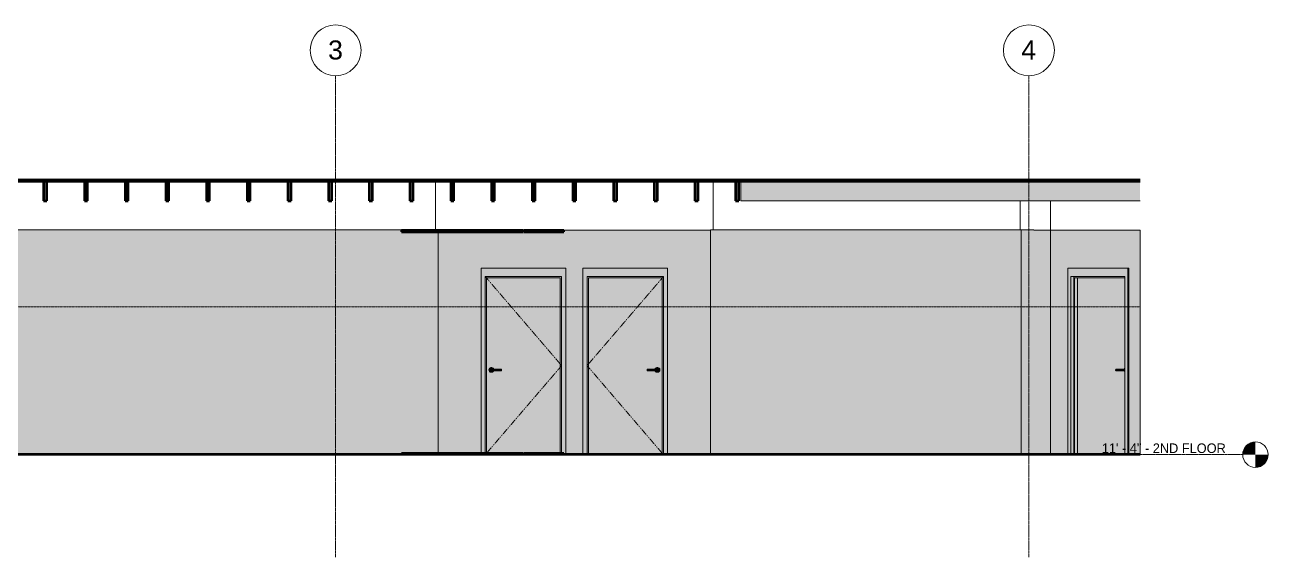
# Model space of a CAD drawing. Header units: inches. Extents: x -3547 to 1531, y 88 to 469.
# Drawn here: x -2974 to -2387, y 88 to 339 of the extents above; entities that cross this region are included whole.
import ezdxf

# ---------------------------------------------------------------- set-up
doc = ezdxf.new("R2010")
doc.units = ezdxf.units.IN
doc.header["$MEASUREMENT"] = 0
for name, pattern in [('Aligning Line 1_8_', [0.25, 0.125, -0.125]), ('Dash 1_16_', [0.125, 0.0625, -0.0625]), ('Grid Line 1_2_', [0.875, 0.5, -0.125, 0.125, -0.125])]:
    doc.linetypes.add(name, pattern=pattern)
for name, color, linetype, lineweight in [('0-1', 7, 'Continuous', 5), ('0-2', 254, 'Continuous', 5), ('0-3', 165, 'Continuous', 5), ('A-CLNG', 13, 'Continuous', 18), ('A-CLNG-1', 13, 'Continuous', 60), ('A-DOOR', 31, 'Continuous', 18), ('A-DOOR-1', 31, 'Dash 1_16_', 9), ('A-DOOR-2', 31, 'Continuous', 9), ('A-DOOR-FRAM', 31, 'Continuous', 9), ('A-DOOR-FRAM-1', 31, 'Continuous', 18), ('A-FLOR', 192, 'Continuous', 18), ('A-FLOR-1', 31, 'Continuous', 18), ('A-FLOR-2', 8, 'Continuous', 5), ('A-FLOR-3', 7, 'Continuous', 18), ('A-FLOR-4', 250, 'Continuous', 60), ('A-FLOR-5', 192, 'Continuous', 60), ('A-FLOR-LEVL', 51, 'Continuous', 9), ('A-FLOR-LEVL-1', 51, 'Grid Line 1_2_', 9), ('A-FLOR-LEVL-2', 9, 'Continuous', 9), ('A-FLOR-LEVL-3', 147, 'Continuous', 9), ('A-FLOR-MCUT-1', 7, 'Continuous', 18), ('A-FLOR-PATT-1', 253, 'Continuous', 9), ('G-ANNO-SYMB-1', 147, 'Aligning Line 1_8_', 9), ('I-WALL', 2, 'Continuous', 18), ('I-WALL-1', 2, 'Continuous', 5), ('S-BEAM', 12, 'Continuous', 9), ('S-BEAM-1', 12, 'Continuous', 60), ('S-GRID-1', 1, 'Grid Line 1_2_', 9), ('S-GRID-IDEN', 1, 'Continuous', 9), ('S-GRID-IDEN-1', 147, 'Continuous', 9)]:
    doc.layers.add(name, color=color, linetype=linetype, lineweight=lineweight)
doc.styles.add('Arial', font='arial.ttf', dxfattribs={"height": 9})
doc.styles.add('Century Gothic', font='ufonts.com_century-gothic.ttf', dxfattribs={"height": 4.5})
pattern_1 = [(0, (-3003.566, 0), (15.36, 3.84), [0.634, -10.886, 0.634, -10.886, -61.44]), (0, (-3003.566, 0), (15.36, 3.84), [-23.04, 0.634, -22.406, 0.634, -10.886, -26.88]), (0, (-3003.566, 0), (15.36, 3.84), [-57.6, 0.634, -7.046, 0.634, -18.566]), (120, (-2997.806, 1.92), (-11.005538, 11.38215), [0.634, -10.886, 0.634, -10.886, -61.44]), (120, (-2997.806, 1.92), (-11.005538, 11.38215), [-23.04, 0.634, -22.406, 0.634, -10.886, -26.88]), (120, (-2997.806, 1.92), (-11.005538, 11.38215), [-57.6, 0.634, -7.046, 0.634, -18.566]), (240, (-2995.886, 9.6), (-4.354462, -15.22215), [0.634, -10.886, 0.634, -10.886, -61.44]), (240, (-2995.886, 9.6), (-4.354462, -15.22215), [-23.04, 0.634, -22.406, 0.634, -10.886, -26.88]), (240, (-2995.886, 9.6), (-4.354462, -15.22215), [-57.6, 0.634, -7.046, 0.634, -18.566])]

# ---------------------------------------------------------------- blocks, each defined once
blk = doc.blocks.new('Level - Level Head - Circle-V11-Elevation 10 - a')
at = {"layer": 'A-FLOR-LEVL'}
h = blk.add_hatch(color=256, dxfattribs=at)
edge = h.paths.add_edge_path(flags=0)
edge.add_line((-2393.49, 136), (-2399.49, 136))
edge.add_arc((-2393.49, 136), 6, 90, 180, ccw=False)
edge.add_line((-2393.49, 142), (-2393.49, 136))
h = blk.add_hatch(color=256, dxfattribs=at)
edge = h.paths.add_edge_path(flags=0)
edge.add_line((-2393.49, 130), (-2393.49, 136))
edge.add_line((-2393.49, 136), (-2387.49, 136))
edge.add_arc((-2393.49, 136), 6, 270, 360, ccw=False)
at = {"layer": 'A-FLOR-LEVL-2'}
blk.add_circle((-2393.49, 136), 6, dxfattribs=at)
blk = doc.blocks.new('CTR - 2nd Phase_rvt-1-Elevation 10 - a')
at = {"layer": 'A-FLOR-LEVL-1'}
blk.add_line((-3547.3, 136), (-2399.49, 136), dxfattribs=at)
at = {"layer": '0-2'}
blk.add_blockref('Level - Level Head - Circle-V11-Elevation 10 - a', (0, 0), dxfattribs=at)
at = {"layer": 'A-FLOR-LEVL', "insert": (-2465.92, 141.28), "char_height": 4.5, "width": 73.629, "attachment_point": 1, "style": 'Century Gothic'}
blk.add_mtext('11\' - 4" - 2ND FLOOR', dxfattribs=at)
blk = doc.blocks.new('Level - Level Head - Circle-V12-Elevation 10 - a')
at = {"layer": 'A-FLOR-LEVL'}
h = blk.add_hatch(color=256, dxfattribs=at)
edge = h.paths.add_edge_path(flags=0)
edge.add_line((-2393.49, 136), (-2399.49, 136))
edge.add_arc((-2393.49, 136), 6, 90, 180, ccw=False)
edge.add_line((-2393.49, 142), (-2393.49, 136))
h = blk.add_hatch(color=256, dxfattribs=at)
edge = h.paths.add_edge_path(flags=0)
edge.add_line((-2393.49, 130), (-2393.49, 136))
edge.add_line((-2393.49, 136), (-2387.49, 136))
edge.add_arc((-2393.49, 136), 6, 270, 360, ccw=False)
at = {"layer": 'A-FLOR-LEVL-3'}
blk.add_circle((-2393.49, 136), 6, dxfattribs=at)
blk = doc.blocks.new('CTR - 1st Phase - Unit Layouts_rvt-1-Elevation 10 - a')
at = {"layer": 'A-FLOR-LEVL-1'}
blk.add_line((-3547.3, 136), (-2399.49, 136), dxfattribs=at)
at = {"layer": '0-3'}
blk.add_blockref('Level - Level Head - Circle-V12-Elevation 10 - a', (0, 0), dxfattribs=at)
at = {"layer": 'A-FLOR-LEVL', "insert": (-2465.92, 141.28), "char_height": 4.5, "width": 73.629, "attachment_point": 1, "style": 'Century Gothic'}
blk.add_mtext('11\' - 4" - 2ND FLOOR', dxfattribs=at)
blk = doc.blocks.new('Grid - Grid Head - Circle-50561-Elevation 10 - a')
at = {"layer": 'S-GRID-IDEN-1'}
for start, end in [(0, 180), (180, 360)]:
    blk.add_arc((-3481.32, 326.8), 12, start, end, dxfattribs=at)
blk = doc.blocks.new('CTR - 1st Phase - Shell_rvt-1-Elevation 10 - a')
at = {"layer": 'A-FLOR-1'}
blk.add_hatch(color=256, dxfattribs=at).paths.add_polyline_path([(-2456.07, 265), (-2447.86, 265), (-2447.86, 265.75), (-3498.93, 265.75), (-3498.92, 265), (-2464.28, 265)], flags=0)
at = {"layer": 'A-FLOR-2'}
blk.add_hatch(color=256, dxfattribs=at).paths.add_polyline_path([(-3244.38, 265.75), (-2447.86, 265.75), (-2447.86, 266), (-3498.93, 266), (-3498.92, 265.75), (-3251.95, 265.75)], flags=0)
at = {"layer": 'A-FLOR-PATT-1'}
h = blk.add_hatch(dxfattribs=at)
h.set_pattern_fill('FP_1', color=256, style=0, pattern_type=2)
h.set_pattern_definition(pattern_1)
h.paths.add_polyline_path([(-2965.18, 266), (-2447.86, 266), (-2447.86, 266.44), (-3498.93, 266.44), (-3498.93, 266), (-2973.4, 266)], flags=0)
h = blk.add_hatch(dxfattribs=at)
h.set_pattern_fill('FP_1', color=256, style=0, pattern_type=2)
h.set_pattern_definition(pattern_1)
h.paths.add_polyline_path([(-2907.7, 135.98), (-2447.86, 135.98), (-2447.86, 136), (-3498.93, 136), (-3498.93, 135.98), (-2973.4, 135.98)], flags=0)
at = {"layer": 'A-FLOR-3'}
for p, q in [((-2780.17, 265), (-2780.17, 242)), ((-2649.27, 265), (-2649.27, 242)), ((-2504.49, 255.75), (-2504.49, 242)), ((-2490.13, 255.75), (-2490.13, 241.87))]:
    blk.add_line(p, q, dxfattribs=at)
at = {"layer": 'A-FLOR-4'}
for p, q in [((-3498.93, 265), (-2447.86, 265)), ((-2447.86, 136), (-3498.93, 136))]:
    blk.add_line(p, q, dxfattribs=at)
at = {"layer": 'A-FLOR-LEVL-1'}
blk.add_line((-3547.3, 136), (-2399.49, 136), dxfattribs=at)
at = {"layer": 'A-FLOR-MCUT-1'}
for p, q in [((-2447.86, 266), (-3498.93, 266)), ((-2447.86, 265.75), (-3498.93, 265.75))]:
    blk.add_line(p, q, dxfattribs=at)
at = {"layer": 'G-ANNO-SYMB-1'}
blk.add_line((-2447.86, 205.76), (-3498.93, 205.76), dxfattribs=at)
at = {"layer": 'S-GRID-1'}
for p, q in [((-2827.32, 87.62), (-2827.32, 314.8)), ((-2500.32, 87.62), (-2500.32, 314.8))]:
    blk.add_line(p, q, dxfattribs=at)
at = {"layer": '0-3'}
for name, p in [('Grid - Grid Head - Circle-50561-Elevation 10 - a', (654, 0)), ('Grid - Grid Head - Circle-50561-Elevation 10 - a', (981, 0)), ('Level - Level Head - Circle-V12-Elevation 10 - a', (0, 0))]:
    blk.add_blockref(name, p, dxfattribs=at)
at = {"layer": 'A-FLOR-LEVL', "insert": (-2465.92, 141.28), "char_height": 4.5, "width": 73.629, "attachment_point": 1, "style": 'Century Gothic'}
blk.add_mtext('11\' - 4" - 2ND FLOOR', dxfattribs=at)
at = {"layer": 'S-GRID-IDEN', "char_height": 9, "width": 8.484, "attachment_point": 1, "style": 'Arial'}
for s, insert in [('3', (-2830.89, 331.45)), ('4', (-2503.89, 331.45))]:
    blk.add_mtext(s, dxfattribs=dict(at, insert=insert))
blk = doc.blocks.new('CTR - 1st Phase -Stairs _ Elevators_rvt-1-Elevation 10 - a')
at = {"layer": 'A-FLOR-LEVL-1'}
blk.add_line((-3547.3, 136), (-2399.49, 136), dxfattribs=at)
at = {"layer": '0-3'}
blk.add_blockref('Level - Level Head - Circle-V12-Elevation 10 - a', (0, 0), dxfattribs=at)
at = {"layer": 'A-FLOR-LEVL', "insert": (-2465.92, 141.28), "char_height": 4.5, "width": 73.629, "attachment_point": 1, "style": 'Century Gothic'}
blk.add_mtext('11\' - 4" - 2ND FLOOR', dxfattribs=at)
blk = doc.blocks.new('HOLLOW METAL - UNIT DOOR-1758958-Elevation 10 - a')
at = {"layer": 'A-DOOR'}
h = blk.add_hatch(color=256, dxfattribs=at)
h.paths.add_polyline_path([(-2708.1, 136), (-2673.35, 136), (-2673.35, 219.37), (-2708.1, 219.37), (-2708.1, 168.59)], flags=0)
h.paths.add_polyline_path([(-2675.58, 174.82), (-2675.88, 174.86), (-2676.17, 174.98), (-2676.41, 175.16), (-2676.6, 175.41), (-2676.68, 175.61), (-2680.4, 175.62), (-2680.4, 176.39), (-2676.68, 176.39), (-2676.6, 176.59), (-2676.41, 176.84), (-2676.17, 177.02), (-2675.88, 177.14), (-2675.58, 177.18), (-2675.27, 177.14), (-2674.99, 177.02), (-2674.74, 176.84), (-2674.56, 176.59), (-2674.44, 176.31), (-2674.4, 176), (-2674.44, 175.69), (-2674.56, 175.41), (-2674.74, 175.16), (-2674.99, 174.98), (-2675.27, 174.86)], flags=0)
for points in [[(-2680.4, 176), (-2676.27, 176), (-2676.27, 176.39), (-2680.4, 176.38), (-2680.4, 176.1)], [(-2676.76, 175.61), (-2676.27, 175.62), (-2676.27, 176), (-2680.4, 176), (-2680.4, 175.61), (-2676.76, 175.61)], [(-2675.58, 174.82), (-2675.27, 174.86), (-2674.99, 174.98), (-2674.7, 175.22), (-2674.56, 175.41), (-2674.44, 175.69), (-2674.4, 176), (-2674.44, 176.31), (-2674.56, 176.59), (-2674.74, 176.84), (-2674.99, 177.02), (-2675.27, 177.14), (-2675.58, 177.18), (-2675.88, 177.14), (-2676.17, 177.02), (-2676.41, 176.84), (-2676.6, 176.59), (-2676.67, 176.39), (-2675.66, 176.38), (-2675.68, 176.39), (-2675.51, 176.35), (-2675.42, 176.29), (-2675.37, 176.25), (-2675.31, 176.13), (-2675.3, 176.1), (-2675.28, 176), (-2675.33, 175.83), (-2675.38, 175.75), (-2675.42, 175.71), (-2675.52, 175.64), (-2675.61, 175.62), (-2675.78, 175.61), (-2675.85, 175.62), (-2676.68, 175.61), (-2676.6, 175.41), (-2676.41, 175.16), (-2676.17, 174.98), (-2675.88, 174.86), (-2675.73, 174.84)], [(-2675.51, 176), (-2675.28, 176), (-2675.31, 176.14), (-2675.38, 176.25), (-2675.46, 176.33), (-2675.52, 176.36), (-2675.59, 176.38), (-2675.77, 176.38), (-2675.9, 176.38), (-2676.27, 176.38), (-2676.27, 176), (-2675.52, 176)]]:
    blk.add_hatch(color=256, dxfattribs=at).paths.add_polyline_path(points, flags=0)
h = blk.add_hatch(color=256, dxfattribs=at)
h.paths.add_polyline_path([(-2675.4, 175.72), (-2675.31, 175.88), (-2675.3, 175.9), (-2675.3, 176), (-2675.33, 176), (-2675.39, 175.75)], flags=0)
h.paths.add_polyline_path([(-2676.27, 175.61), (-2676.23, 175.62), (-2675.57, 175.62), (-2675.42, 175.71), (-2675.4, 175.75), (-2675.33, 176), (-2676.27, 176), (-2676.27, 175.62)], flags=0)
at = {"layer": 'A-DOOR-FRAM-1'}
for points in [[(-2710.72, 136), (-2708.72, 136), (-2708.72, 220), (-2672.72, 220), (-2672.72, 136), (-2670.72, 136), (-2670.72, 224), (-2710.72, 224), (-2710.72, 136.89)], [(-2708.72, 136), (-2708.1, 136), (-2708.1, 219.37), (-2673.35, 219.37), (-2673.35, 136), (-2672.72, 136), (-2672.72, 220), (-2708.72, 220), (-2708.72, 168.59)]]:
    blk.add_hatch(color=256, dxfattribs=at).paths.add_polyline_path(points, flags=0)
at = {"layer": 'A-DOOR-1'}
for p, q in [((-2672.72, 220), (-2708.72, 178)), ((-2708.72, 178), (-2672.72, 136))]:
    blk.add_line(p, q, dxfattribs=at)
at = {"layer": 'A-DOOR-2'}
for p, q in [((-2676.27, 176.39), (-2680.4, 176.39)), ((-2680.4, 176), (-2680.4, 176.39)), ((-2680.4, 175.61), (-2680.4, 176)), ((-2680.4, 175.61), (-2676.27, 175.61))]:
    blk.add_line(p, q, dxfattribs=at)
at = {"layer": 'A-DOOR-2', "flags": 128}
for points in [[(-2675.68, 176.39), (-2675.83, 176.39), (-2676.22, 176.39), (-2676.27, 176.39)], [(-2676.27, 175.61), (-2675.87, 175.61), (-2675.68, 175.61), (-2675.68, 175.61)]]:
    blk.add_lwpolyline(points, dxfattribs=at)
at = {"layer": 'A-DOOR-2'}
for start, end in [(0, 160.36566), (199.56325, 0)]:
    blk.add_arc((-2675.58, 176), 1.18, start, end, dxfattribs=at)
at = {"layer": 'A-DOOR-FRAM'}
for p, q in [((-2710.72, 136), (-2710.72, 224)), ((-2670.72, 224), (-2710.72, 224)), ((-2670.72, 136), (-2670.72, 224)), ((-2708.72, 136), (-2708.72, 220)), ((-2708.72, 220), (-2672.72, 220)), ((-2708.1, 136), (-2708.1, 219.37)), ((-2708.1, 219.37), (-2673.35, 219.37)), ((-2673.35, 219.37), (-2673.35, 136)), ((-2672.72, 220), (-2672.72, 136))]:
    blk.add_line(p, q, dxfattribs=at)
blk = doc.blocks.new('HOLLOW METAL - UNIT DOOR-1759144-Elevation 10 - a')
at = {"layer": 'A-DOOR'}
h = blk.add_hatch(color=256, dxfattribs=at)
h.paths.add_polyline_path([(-2738.88, 136), (-2738.63, 136), (-2738.63, 136.5), (-2721.35, 136.5), (-2721.35, 219.38), (-2756.1, 219.38), (-2756.1, 136.5), (-2738.88, 136.5)], flags=0)
h.paths.add_polyline_path([(-2753.87, 174.82), (-2754.17, 174.86), (-2754.46, 174.98), (-2754.7, 175.16), (-2754.89, 175.41), (-2755.01, 175.69), (-2755.05, 176), (-2755.01, 176.31), (-2754.89, 176.59), (-2754.7, 176.84), (-2754.46, 177.02), (-2754.17, 177.14), (-2753.87, 177.18), (-2753.56, 177.14), (-2753.28, 177.02), (-2753.03, 176.84), (-2752.85, 176.59), (-2752.76, 176.39), (-2749.05, 176.38), (-2749.05, 175.61), (-2752.76, 175.61), (-2752.85, 175.41), (-2753.03, 175.16), (-2753.28, 174.98), (-2753.56, 174.86), (-2753.74, 174.84)], flags=0)
h = blk.add_hatch(color=256, dxfattribs=at)
h.paths.add_polyline_path([(-2754.05, 175.72), (-2754.14, 175.87), (-2754.15, 175.9), (-2754.16, 176), (-2754.13, 176.14), (-2754.07, 176.25), (-2754.06, 176.25), (-2754.11, 175.99), (-2754.06, 175.75)], flags=0)
h.paths.add_polyline_path([(-2753.87, 174.82), (-2753.56, 174.86), (-2753.28, 174.98), (-2753.03, 175.16), (-2752.85, 175.41), (-2752.76, 175.61), (-2753.88, 175.62), (-2754.03, 175.71), (-2754.05, 175.75), (-2754.11, 176.01), (-2754.03, 176.29), (-2753.93, 176.36), (-2753.86, 176.38), (-2753.68, 176.38), (-2753.58, 176.38), (-2752.76, 176.39), (-2752.85, 176.59), (-2753.03, 176.84), (-2753.28, 177.02), (-2753.56, 177.14), (-2753.87, 177.18), (-2754.17, 177.14), (-2754.46, 177.02), (-2754.7, 176.84), (-2754.89, 176.59), (-2755.01, 176.31), (-2755.05, 176), (-2755.01, 175.69), (-2754.89, 175.41), (-2754.7, 175.16), (-2754.46, 174.98), (-2754.17, 174.86)], flags=0)
for points in [[(-2753.18, 175.61), (-2753.18, 176), (-2754.16, 176), (-2754.12, 175.83), (-2754.07, 175.75), (-2754.03, 175.71), (-2753.92, 175.64), (-2753.84, 175.62), (-2753.67, 175.61), (-2753.6, 175.62), (-2753.21, 175.62)], [(-2751.69, 176), (-2749.05, 176), (-2749.05, 176.39), (-2753.18, 176.38), (-2753.18, 176), (-2752.69, 176)], [(-2752.69, 175.61), (-2749.05, 175.62), (-2749.05, 176), (-2753.18, 176), (-2753.18, 175.61), (-2752.7, 175.61)]]:
    blk.add_hatch(color=256, dxfattribs=at).paths.add_polyline_path(points, flags=0)
h = blk.add_hatch(color=256, dxfattribs=at)
h.paths.add_polyline_path([(-2754.05, 176.28), (-2754.14, 176.13), (-2754.15, 176.1), (-2754.15, 176), (-2754.11, 176), (-2754.06, 176.25)], flags=0)
h.paths.add_polyline_path([(-2753.87, 176), (-2753.18, 176), (-2753.18, 176.39), (-2753.21, 176.38), (-2753.79, 176.38), (-2753.77, 176.39), (-2753.94, 176.35), (-2754.03, 176.29), (-2754.05, 176.25), (-2754.11, 176), (-2753.88, 176)], flags=0)
at = {"layer": 'A-DOOR-FRAM-1'}
for points in [[(-2719.68, 136), (-2718.72, 136), (-2718.72, 224), (-2758.72, 224), (-2758.71, 136.5), (-2756.72, 136.5), (-2756.72, 220), (-2720.72, 220), (-2720.72, 136.5), (-2719.68, 136.5)], [(-2756.1, 136.5), (-2756.1, 219.38), (-2721.35, 219.38), (-2721.35, 136.5), (-2720.72, 136.5), (-2720.72, 220), (-2756.72, 220), (-2756.72, 136.5)]]:
    blk.add_hatch(color=256, dxfattribs=at).paths.add_polyline_path(points, flags=0)
at = {"layer": 'A-DOOR-1'}
for p, q in [((-2756.72, 220), (-2720.72, 178)), ((-2720.72, 178), (-2756.3, 136.5))]:
    blk.add_line(p, q, dxfattribs=at)
at = {"layer": 'A-DOOR-2'}
for p, q in [((-2749.05, 176.39), (-2753.18, 176.39)), ((-2749.05, 176.39), (-2749.05, 176)), ((-2749.05, 176), (-2749.05, 175.61)), ((-2753.18, 175.61), (-2749.05, 175.61))]:
    blk.add_line(p, q, dxfattribs=at)
at = {"layer": 'A-DOOR-2', "flags": 128}
for points in [[(-2753.18, 176.39), (-2753.58, 176.39), (-2753.77, 176.39), (-2753.77, 176.39)], [(-2753.77, 175.61), (-2753.62, 175.61), (-2753.23, 175.61), (-2753.18, 175.61)]]:
    blk.add_lwpolyline(points, dxfattribs=at)
at = {"layer": 'A-DOOR-2'}
for start, end in [(19.63434, 180), (180, 340.43675)]:
    blk.add_arc((-2753.87, 176), 1.18, start, end, dxfattribs=at)
at = {"layer": 'A-DOOR-FRAM'}
for p, q in [((-2718.72, 224), (-2758.72, 224)), ((-2758.72, 224), (-2758.72, 136.5)), ((-2718.72, 224), (-2718.72, 136)), ((-2756.72, 220), (-2720.72, 220)), ((-2756.72, 136.5), (-2756.72, 220)), ((-2756.1, 219.38), (-2721.35, 219.38)), ((-2756.1, 136.5), (-2756.1, 219.38)), ((-2721.35, 219.38), (-2721.35, 136.5)), ((-2720.72, 220), (-2720.72, 136.5))]:
    blk.add_line(p, q, dxfattribs=at)
blk = doc.blocks.new('HOLLOW METAL - UNIT DOOR-V1-Elevation 10 - a')
at = {"layer": 'A-DOOR'}
for points in [[(-2477.44, 136), (-2455.12, 136), (-2455.13, 175.16), (-2455.26, 175.41), (-2455.33, 175.61), (-2459.27, 175.62), (-2459.34, 175.66), (-2459.4, 175.72), (-2459.47, 175.9), (-2459.47, 176.1), (-2459.4, 176.28), (-2459.34, 176.34), (-2459.27, 176.38), (-2459.2, 176.39), (-2455.32, 176.39), (-2455.26, 176.59), (-2455.12, 176.84), (-2455.12, 219.38), (-2477.44, 219.38), (-2477.44, 137)], [(-2456.35, 175.61), (-2456.35, 175.62), (-2456.42, 175.66), (-2456.47, 175.72), (-2456.55, 175.9), (-2456.55, 176), (-2459.48, 176), (-2459.44, 175.8), (-2459.34, 175.66), (-2459.27, 175.62), (-2459.2, 175.61), (-2456.36, 175.61)], [(-2456.55, 176), (-2456.52, 176.2), (-2456.42, 176.34), (-2456.35, 176.38), (-2456.35, 176.39), (-2459.27, 176.38), (-2459.34, 176.34), (-2459.4, 176.28), (-2459.47, 176.1), (-2459.47, 176), (-2457.1, 176)], [(-2456.47, 176), (-2455.16, 176), (-2455.2, 176.2), (-2455.3, 176.34), (-2455.41, 176.39), (-2455.54, 176.39), (-2456.35, 176.38), (-2456.45, 176.3), (-2456.47, 176.28), (-2456.55, 176.1), (-2456.55, 176), (-2456.47, 176)], [(-2456.28, 175.61), (-2456.2, 175.62), (-2455.54, 175.62), (-2455.31, 175.66), (-2455.28, 175.68), (-2455.23, 175.75), (-2455.17, 175.9), (-2455.17, 176), (-2456.55, 176), (-2456.52, 175.8), (-2456.42, 175.66), (-2456.35, 175.62)], [(-2455.39, 175.61), (-2455.12, 175.62), (-2455.12, 176), (-2455.16, 176), (-2455.2, 175.8), (-2455.3, 175.66), (-2455.39, 175.62), (-2455.44, 175.61)], [(-2455.12, 176), (-2455.12, 176.39), (-2455.37, 176.38), (-2455.28, 176.32), (-2455.23, 176.26), (-2455.17, 176.1), (-2455.16, 176)]]:
    blk.add_hatch(color=256, dxfattribs=at).paths.add_polyline_path(points, flags=0)
h = blk.add_hatch(color=256, dxfattribs=at)
h.paths.add_polyline_path([(-2455.12, 175.16), (-2455.12, 175.61), (-2455.32, 175.61), (-2455.24, 175.38), (-2455.13, 175.16)], flags=0)
h.paths.add_polyline_path([(-2455.31, 176.39), (-2455.12, 176.39), (-2455.13, 176.84), (-2455.26, 176.59), (-2455.31, 176.39)], flags=0)
at = {"layer": 'A-DOOR-FRAM-1'}
for points in [[(-2481.46, 136), (-2480.58, 136), (-2480.58, 220), (-2455.12, 220), (-2455.12, 136), (-2453.71, 136), (-2453.71, 224), (-2481.99, 224), (-2481.99, 136)], [(-2453.71, 136), (-2453.18, 136), (-2453.18, 224), (-2453.71, 224), (-2453.71, 137)], [(-2479.21, 136), (-2479.21, 220), (-2480.58, 220), (-2480.58, 136)], [(-2479.21, 136), (-2478.77, 136), (-2478.77, 219.38), (-2455.12, 219.38), (-2455.12, 220), (-2479.21, 220), (-2479.21, 136.56)], [(-2477.44, 136), (-2477.44, 219.38), (-2478.77, 219.38), (-2478.77, 136), (-2477.75, 136)]]:
    blk.add_hatch(color=256, dxfattribs=at).paths.add_polyline_path(points, flags=0)
at = {"layer": 'A-DOOR-2'}
for p, q in [((-2456.28, 176.39), (-2459.2, 176.39)), ((-2455.12, 176.39), (-2455.44, 176.39)), ((-2459.2, 175.61), (-2456.28, 175.61)), ((-2455.44, 175.61), (-2455.12, 175.61))]:
    blk.add_line(p, q, dxfattribs=at)
at = {"layer": 'A-DOOR-2', "flags": 128}
for points in [[(-2455.44, 176.39), (-2455.83, 176.39), (-2456.24, 176.39), (-2456.28, 176.39)], [(-2456.28, 175.61), (-2455.88, 175.61), (-2455.48, 175.61), (-2455.44, 175.61)]]:
    blk.add_lwpolyline(points, dxfattribs=at)
at = {"layer": 'A-DOOR-2'}
for centre, major_axis, start_param, end_param in [((-2459.2, 176), (0, 0.394), 0, 1.570796), ((-2459.2, 176), (0, 0.394), 1.570796, 3.141593), ((-2454.54, 176), (0, 1.18), 0.785398, 1.228112), ((-2454.54, 176), (0, 1.18), 1.911805, 2.356194)]:
    blk.add_ellipse(centre, major_axis=major_axis, ratio=0.707107, start_param=start_param, end_param=end_param, dxfattribs=at)
at = {"layer": 'A-DOOR-FRAM'}
for p, q in [((-2481.99, 136), (-2481.99, 224)), ((-2453.71, 224), (-2481.99, 224)), ((-2453.18, 224), (-2453.71, 224)), ((-2453.71, 136), (-2453.71, 224)), ((-2480.58, 136), (-2480.58, 220)), ((-2480.58, 220), (-2455.12, 220)), ((-2479.21, 136), (-2479.21, 220)), ((-2478.77, 136), (-2478.77, 219.38)), ((-2478.77, 219.38), (-2455.12, 219.38)), ((-2477.44, 136), (-2477.44, 219.38)), ((-2455.12, 220), (-2455.12, 136))]:
    blk.add_line(p, q, dxfattribs=at)
blk = doc.blocks.new('Dimension Lumber - 2x10-2055078-Elevation 10 - a')
at = {"layer": 'S-BEAM'}
blk.add_hatch(color=256, dxfattribs=at).paths.add_polyline_path([(-3021.16, 255.75), (-3021.16, 265), (-3022.66, 265), (-3022.66, 255.75)], flags=0)
at = {"layer": 'S-BEAM-1'}
for p, q in [((-3021.16, 265), (-3022.66, 265)), ((-3022.66, 265), (-3022.66, 255.75)), ((-3021.16, 255.75), (-3021.16, 265)), ((-3022.66, 255.75), (-3021.16, 255.75))]:
    blk.add_line(p, q, dxfattribs=at)
blk = doc.blocks.new('Dimension Lumber - 2x10-V2-Elevation 10 - a')
at = {"layer": 'S-BEAM'}
blk.add_hatch(color=256, dxfattribs=at).paths.add_polyline_path([(-3195.11, 255.75), (-3193.95, 255.75), (-3193.95, 265), (-3195.45, 265), (-3195.45, 255.75)], flags=0)
at = {"layer": 'S-BEAM-1'}
for p, q in [((-3193.95, 265), (-3195.45, 265)), ((-3195.45, 265), (-3195.45, 255.75)), ((-3193.95, 255.75), (-3193.95, 265)), ((-3195.45, 255.75), (-3193.95, 255.75))]:
    blk.add_line(p, q, dxfattribs=at)
blk = doc.blocks.new('Dimension Lumber - 2x10-2055079-Elevation 10 - a')
at = {"layer": 'S-BEAM'}
blk.add_hatch(color=256, dxfattribs=at).paths.add_polyline_path([(-3080.15, 255.75), (-3078.76, 255.75), (-3078.76, 265), (-3080.26, 265), (-3080.26, 255.75)], flags=0)
at = {"layer": 'S-BEAM-1'}
for p, q in [((-3078.76, 265), (-3080.26, 265)), ((-3080.26, 265), (-3080.26, 255.75)), ((-3078.76, 255.75), (-3078.76, 265)), ((-3080.26, 255.75), (-3078.76, 255.75))]:
    blk.add_line(p, q, dxfattribs=at)
blk = doc.blocks.new('Dimension Lumber - 2x10-2055077-Elevation 10 - a')
at = {"layer": 'S-BEAM'}
blk.add_hatch(color=256, dxfattribs=at).paths.add_polyline_path([(-3251.56, 255.75), (-3251.55, 255.75), (-3251.55, 265), (-3253.05, 265), (-3253.05, 255.75), (-3252.59, 255.75)], flags=0)
at = {"layer": 'S-BEAM-1'}
for p, q in [((-3251.55, 265), (-3253.05, 265)), ((-3253.05, 265), (-3253.05, 255.75)), ((-3251.55, 255.75), (-3251.55, 265)), ((-3253.05, 255.75), (-3251.55, 255.75))]:
    blk.add_line(p, q, dxfattribs=at)
blk = doc.blocks.new('Dimension Lumber - 2x10-2055076-Elevation 10 - a')
at = {"layer": 'S-BEAM'}
blk.add_hatch(color=256, dxfattribs=at).paths.add_polyline_path([(-3385.94, 255.75), (-3385.94, 265), (-3387.44, 265), (-3387.44, 255.75), (-3386.02, 255.75)], flags=0)
at = {"layer": 'S-BEAM-1'}
for p, q in [((-3385.94, 265), (-3387.44, 265)), ((-3387.44, 265), (-3387.44, 255.75)), ((-3385.94, 255.75), (-3385.94, 265)), ((-3387.44, 255.75), (-3385.94, 255.75))]:
    blk.add_line(p, q, dxfattribs=at)
blk = doc.blocks.new('Dimension Lumber - 2x10-2069433-Elevation 10 - a')
at = {"layer": 'S-BEAM'}
blk.add_hatch(color=256, dxfattribs=at).paths.add_polyline_path([(-2636.17, 255.75), (-2447.86, 255.75), (-2447.86, 265), (-2636.17, 265), (-2636.17, 256.24)], flags=0)
for p, q in [((-2636.17, 255.75), (-2636.17, 265)), ((-2447.86, 255.75), (-2636.17, 255.75))]:
    blk.add_line(p, q, dxfattribs=at)
blk = doc.blocks.new('Level - Level Head - Circle-50818-Elevation 10 - a')
at = {"layer": 'A-FLOR-LEVL'}
h = blk.add_hatch(color=256, dxfattribs=at)
edge = h.paths.add_edge_path(flags=0)
edge.add_line((-2393.49, 136), (-2399.49, 136))
edge.add_arc((-2393.49, 136), 6, 90, 180, ccw=False)
edge.add_line((-2393.49, 142), (-2393.49, 136))
h = blk.add_hatch(color=256, dxfattribs=at)
edge = h.paths.add_edge_path(flags=0)
edge.add_line((-2393.49, 130), (-2393.49, 136))
edge.add_line((-2393.49, 136), (-2387.49, 136))
edge.add_arc((-2393.49, 136), 6, 270, 360, ccw=False)
blk.add_circle((-2393.49, 136), 6, dxfattribs=at)

msp = doc.modelspace()

# ---------------------------------------------------------------- hatches: boundary and pattern name
at = {"layer": 'A-CLNG'}
h = msp.add_hatch(color=256, dxfattribs=at)
h.paths.add_polyline_path([(-2796.23, 241.07), (-2777.28, 241.07), (-2777.28, 241.82), (-2796.23, 241.82)], flags=0)
h.paths.add_polyline_path([(-2719.68, 241.07), (-2719.68, 241.82), (-2738.63, 241.82), (-2738.63, 241.07), (-2727.05, 241.07)], flags=0)
h.paths.add_polyline_path([(-2777.03, 241.07), (-2738.88, 241.07), (-2738.88, 241.82), (-2777.03, 241.82), (-2777.03, 241.31)], flags=0)
at = {"layer": 'A-FLOR'}
h = msp.add_hatch(color=256, dxfattribs=at)
h.paths.add_polyline_path([(-2756.1, 136), (-2738.88, 136), (-2738.88, 136.5), (-2777.03, 136.5), (-2777.03, 136), (-2756.72, 136)], flags=0)
h.paths.add_polyline_path([(-2720.72, 136), (-2719.68, 136), (-2719.68, 136.5), (-2738.63, 136.5), (-2738.63, 136), (-2721.35, 136)], flags=0)
h.paths.add_polyline_path([(-2796.23, 136), (-2777.28, 136), (-2777.28, 136.5), (-2796.23, 136.5)], flags=0)
at = {"layer": 'I-WALL'}
for points in [[(-3007.91, 136), (-2796.23, 136), (-2796.23, 136.5), (-2778.92, 136.5), (-2778.92, 241.07), (-2796.23, 241.07), (-2796.23, 241.82), (-2778.92, 241.82), (-2778.92, 242), (-3018.92, 242), (-3018.92, 241.87), (-3007.91, 241.87), (-3007.91, 136.5)], [(-2579.24, 136), (-2503.97, 136), (-2503.97, 242), (-2650.52, 242), (-2650.52, 136), (-2644.94, 136)], [(-2497.97, 136), (-2490.13, 136), (-2490.13, 241.87), (-2497.97, 241.87), (-2497.97, 136.59)]]:
    msp.add_hatch(color=256, dxfattribs=at).paths.add_polyline_path(points, flags=0)
h = msp.add_hatch(color=256, dxfattribs=at)
h.paths.add_polyline_path([(-2650.52, 136), (-2650.52, 241.87), (-2778.92, 241.87), (-2778.92, 241.82), (-2777.28, 241.82), (-2777.28, 241.07), (-2778.92, 241.07), (-2778.92, 136.5), (-2777.28, 136.5), (-2777.28, 136), (-2777.03, 136), (-2777.03, 136.5), (-2758.72, 136.5), (-2758.72, 224), (-2718.72, 224), (-2718.72, 136), (-2710.72, 136), (-2710.72, 224), (-2670.72, 224), (-2670.72, 136)], flags=0)
h.paths.add_polyline_path([(-2743.47, 241.07), (-2777.03, 241.07), (-2777.03, 241.82), (-2738.88, 241.82), (-2738.88, 241.07)], flags=0)
h.paths.add_polyline_path([(-2727.05, 241.07), (-2738.63, 241.07), (-2738.63, 241.82), (-2719.68, 241.82), (-2719.68, 241.07)], flags=0)
at = {"layer": 'I-WALL-1'}
for points in [[(-2497.97, 136), (-2497.97, 242), (-2503.97, 242), (-2503.97, 136)], [(-2484.14, 136), (-2481.99, 136), (-2481.99, 224), (-2453.18, 224), (-2453.18, 136), (-2447.87, 136), (-2447.87, 241.87), (-2490.13, 241.87), (-2490.13, 136)]]:
    msp.add_hatch(color=256, dxfattribs=at).paths.add_polyline_path(points, flags=0)

# ---------------------------------------------------------------- linework, layer by layer
at = {"layer": 'A-CLNG-1'}
for p, q in [((-2777.28, 241.82), (-2796.23, 241.82)), ((-2796.23, 241.82), (-2796.23, 241.07)), ((-2796.23, 241.07), (-2777.28, 241.07)), ((-2777.28, 241.07), (-2777.28, 241.82)), ((-2738.88, 241.82), (-2777.03, 241.82)), ((-2777.03, 241.82), (-2777.03, 241.07)), ((-2777.03, 241.07), (-2738.88, 241.07)), ((-2738.88, 241.07), (-2738.88, 241.82)), ((-2719.68, 241.82), (-2738.63, 241.82)), ((-2738.63, 241.82), (-2738.63, 241.07)), ((-2738.63, 241.07), (-2719.68, 241.07)), ((-2719.68, 241.07), (-2719.68, 241.82))]:
    msp.add_line(p, q, dxfattribs=at)
at = {"layer": 'A-FLOR-5'}
for p, q in [((-2777.28, 136.5), (-2796.23, 136.5)), ((-2796.23, 136.5), (-2796.23, 135.98)), ((-2777.28, 135.98), (-2777.28, 136.5)), ((-2738.88, 136.5), (-2777.03, 136.5)), ((-2777.03, 136.5), (-2777.03, 135.98)), ((-2738.88, 135.98), (-2738.88, 136.5)), ((-2719.68, 136.5), (-2738.63, 136.5)), ((-2738.63, 136.5), (-2738.63, 135.98)), ((-2719.68, 135.98), (-2719.68, 136.5))]:
    msp.add_line(p, q, dxfattribs=at)
at = {"layer": 'A-FLOR-LEVL-1'}
msp.add_line((-3547.3, 136), (-2399.49, 136), dxfattribs=at)
at = {"layer": 'I-WALL'}
for p, q in [((-2778.92, 242), (-3018.92, 242)), ((-2778.92, 241.82), (-2778.92, 242)), ((-2650.52, 241.87), (-2778.92, 241.87)), ((-2778.92, 136.5), (-2778.92, 241.07)), ((-2497.97, 242), (-2650.52, 242)), ((-2650.52, 242), (-2650.52, 136)), ((-2503.97, 136), (-2503.97, 242)), ((-2497.97, 242), (-2497.97, 241.87)), ((-2447.86, 241.87), (-2497.97, 241.87)), ((-2490.13, 136), (-2490.13, 241.87)), ((-2447.87, 241.87), (-2447.87, 136)), ((-2453.18, 224), (-2453.18, 136)), ((-2447.87, 136), (-2447.86, 136))]:
    msp.add_line(p, q, dxfattribs=at)

# ---------------------------------------------------------------- block references
at = {"layer": '0-1'}
for name in ['CTR - 1st Phase - Shell_rvt-1-Elevation 10 - a', 'CTR - 2nd Phase_rvt-1-Elevation 10 - a', 'CTR - 1st Phase - Unit Layouts_rvt-1-Elevation 10 - a', 'CTR - 1st Phase -Stairs _ Elevators_rvt-1-Elevation 10 - a']:
    msp.add_blockref(name, (0, 0), dxfattribs=at)
at = {"layer": 'A-DOOR'}
for name in ['HOLLOW METAL - UNIT DOOR-1759144-Elevation 10 - a', 'HOLLOW METAL - UNIT DOOR-1758958-Elevation 10 - a', 'HOLLOW METAL - UNIT DOOR-V1-Elevation 10 - a']:
    msp.add_blockref(name, (0, 0), dxfattribs=at)
at = {"layer": 'A-FLOR-LEVL'}
msp.add_blockref('Level - Level Head - Circle-50818-Elevation 10 - a', (0, 0), dxfattribs=at)
at = {"layer": 'S-BEAM'}
for name, p in [('Dimension Lumber - 2x10-2055078-Elevation 10 - a', (57.6, 0)), ('Dimension Lumber - 2x10-2055078-Elevation 10 - a', (76.8, 0)), ('Dimension Lumber - 2x10-2055078-Elevation 10 - a', (96, 0)), ('Dimension Lumber - 2x10-2055078-Elevation 10 - a', (115.2, 0)), ('Dimension Lumber - 2x10-2055078-Elevation 10 - a', (134.39, 0)), ('Dimension Lumber - 2x10-2055078-Elevation 10 - a', (153.59, 0)), ('Dimension Lumber - 2x10-2055078-Elevation 10 - a', (172.79, 0)), ('Dimension Lumber - 2x10-2055078-Elevation 10 - a', (191.99, 0)), ('Dimension Lumber - 2x10-2055078-Elevation 10 - a', (211.19, 0)), ('Dimension Lumber - 2x10-V2-Elevation 10 - a', (403.18, 0)), ('Dimension Lumber - 2x10-2055079-Elevation 10 - a', (307.19, 0)), ('Dimension Lumber - 2x10-2055079-Elevation 10 - a', (326.39, 0)), ('Dimension Lumber - 2x10-2055077-Elevation 10 - a', (518.38, 0)), ('Dimension Lumber - 2x10-2055077-Elevation 10 - a', (537.58, 0)), ('Dimension Lumber - 2x10-2055077-Elevation 10 - a', (556.78, 0)), ('Dimension Lumber - 2x10-2055077-Elevation 10 - a', (575.98, 0)), ('Dimension Lumber - 2x10-2055077-Elevation 10 - a', (595.18, 0)), ('Dimension Lumber - 2x10-2055076-Elevation 10 - a', (748.77, 0)), ('Dimension Lumber - 2x10-2069433-Elevation 10 - a', (0, 0))]:
    msp.add_blockref(name, p, dxfattribs=at)

# ---------------------------------------------------------------- texts
at = {"layer": 'A-FLOR-LEVL', "insert": (-2465.92, 141.28), "char_height": 4.5, "width": 73.629, "attachment_point": 1, "style": 'Century Gothic'}
msp.add_mtext('11\' - 4" - 2ND FLOOR', dxfattribs=at)

doc.saveas('drawing.dxf')
